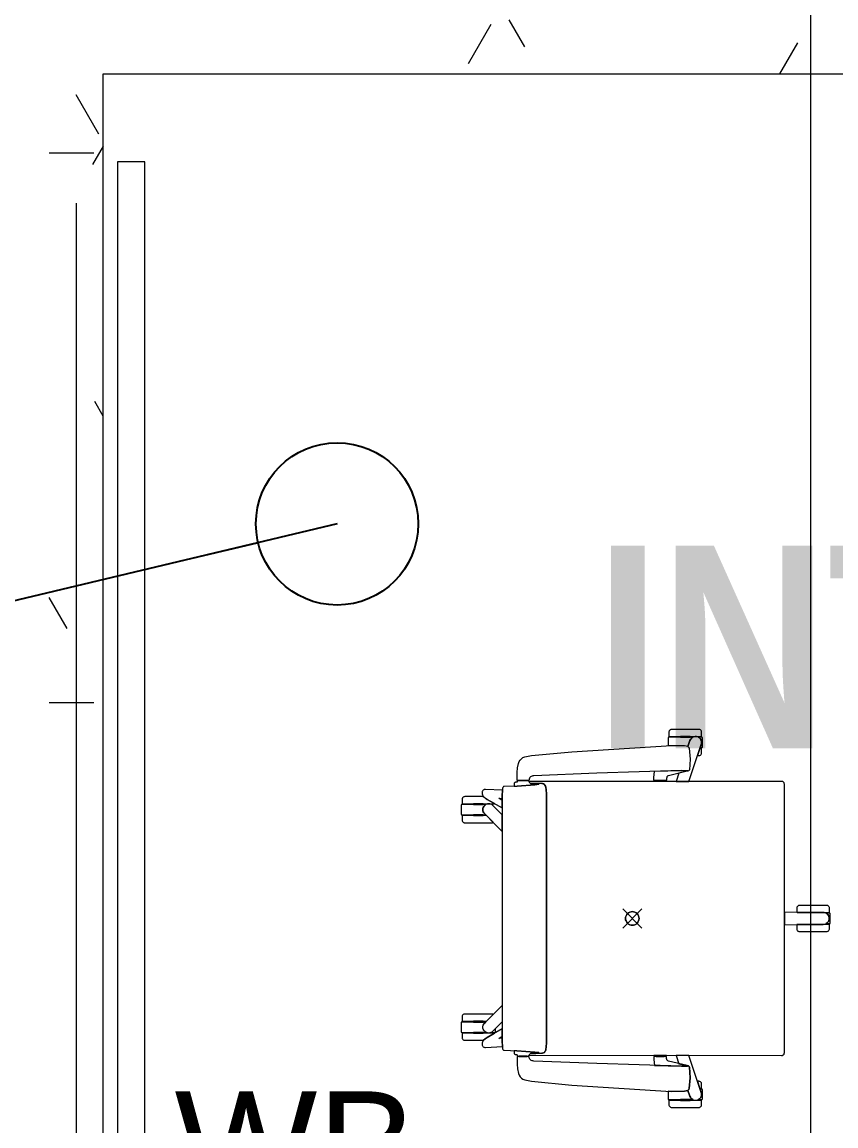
# Model space of a CAD drawing. Header units: millimetres. Extents: x 50620 to 404449, y -131543 to 97.
# Drawn here: x 356087 to 357591, y -90609 to -88569 of the extents above; entities that cross this region are included whole.
import ezdxf

# ---------------------------------------------------------------- set-up
doc = ezdxf.new("R2010")
doc.units = ezdxf.units.MM
doc.linetypes.add('IDA - Grid Line', pattern=[3500, 2000, -500, 500, -500])
for name, color, linetype, lineweight in [('1599_DB_A_BLK2_HQ_R21-2ND STOREY 20230517--$0$S-_COLN----_E', 8, 'Continuous', 9), ('A-_ROOMNAME_A', 8, 'Continuous', 9), ('FURNITURE', 8, 'Continuous', 9), ('M-_ARCHI', 8, 'Continuous', 5), ('M-ACMV_CDP', 190, 'DRAIN_PIPE', 13), ('M_ACMV_ANNOTATION', 7, 'Continuous', 20)]:
    doc.layers.add(name, color=color, linetype=linetype, lineweight=lineweight)
doc.layers.add('S-_ANOTGRID_E-1', color=9, linetype='IDA - Grid Line', lineweight=5, true_color=0x808080)
doc.styles.add('1599_DB_A_BLK2_HQ_R21-2ND STOREY 20230517--$0$Arial', font='arial.ttf')
doc.styles.add('Arial Narrow_B_2', font='ARIALNB.TTF', dxfattribs={"height": 500})
doc.styles.get("Standard").update_dxf_attribs({"font": 'arial.ttf'})
doc.linetypes.add('DRAIN_PIPE', pattern='A,0.5,-0.2,["D",Standard,S=0.1,R=0,X=-0.1,Y=-0.05],-0.25', length=0.95)
doc.dimstyles.get("Standard").update_dxf_attribs({"dimtxt": 200, "dimasz": 150, "dimexe": 0.18, "dimexo": 0.0625, "dimgap": 10, "dimtad": 1, "dimtih": 1, "dimtoh": 1, "dimdec": 0, "dimzin": 0, "dimdsep": 46, "dimtxsty": 'Standard', "dimcen": 0.09, "dimclrd": 256, "dimclre": 256, "dimclrt": 256, "dimadec": 0, "dimazin": 0, "dimtfac": 1, "dimtdec": 0, "dimtofl": 0, "dimtmove": 0, "dimatfit": 3, "dimfxl": 1, "dimtolj": 1, "dimtzin": 0, "dimarcsym": 1})
pattern_1 = [(6e-11, (-28420.7, -3975.34), (1016, 254), [83.82, -678.18, 83.82, -678.18, -4064]), (6e-11, (-28420.7, -3975.34), (1016, 254), [-1524, 83.82, -1440.18, 83.82, -678.18, -1778]), (6e-11, (-28420.7, -3975.34), (1016, 254), [-3810, 83.82, -424.18, 83.82, -1186.18]), (120, (-28039.7, -3848.34), (-727.9705, 752.8818), [83.82, -678.18, 83.82, -678.18, -4064]), (120, (-28039.7, -3848.34), (-727.9705, 752.8818), [-1524, 83.82, -1440.18, 83.82, -678.18, -1778]), (120, (-28039.7, -3848.34), (-727.9705, 752.8818), [-3810, 83.82, -424.18, 83.82, -1186.18]), (240, (-27912.7, -3340.34), (-288.0295, -1006.8818), [83.82, -678.18, 83.82, -678.18, -4064]), (240, (-27912.7, -3340.34), (-288.0295, -1006.8818), [-1524, 83.82, -1440.18, 83.82, -678.18, -1778]), (240, (-27912.7, -3340.34), (-288.0295, -1006.8818), [-3810, 83.82, -424.18, 83.82, -1186.18])]

# ---------------------------------------------------------------- blocks, each defined once
blk = doc.blocks.new('ARCHI 2ND_2024 09 11')
at = {"layer": '1599_DB_A_BLK2_HQ_R21-2ND STOREY 20230517--$0$S-_COLN----_E', "lineweight": 5}
h = blk.add_hatch(dxfattribs=at)
h.set_pattern_fill('FP_3', color=8, style=0, pattern_type=2)
h.set_pattern_definition(pattern_1)
h.paths.add_polyline_path([(-28850, -63516.7), (-28750, -63516.7), (-28750, -60575), (-28850, -60575), (-28850, -63191.6)], flags=0)
h = blk.add_hatch(dxfattribs=at)
h.set_pattern_fill('FP_3', color=8, style=0, pattern_type=2)
h.set_pattern_definition(pattern_1)
h.paths.add_polyline_path([(-25861.6, -60666.7), (-23750, -60666.7), (-23750, -60566.7), (-28750, -60566.7), (-28750, -60666.7)], flags=0)
at = {"layer": '1599_DB_A_BLK2_HQ_R21-2ND STOREY 20230517--$0$S-_COLN----_E', "color": 8, "lineweight": 5}
for p, q in [((-28750, -60666.7), (-23750, -60666.7)), ((-28750, -63416.7), (-28750, -60666.7))]:
    blk.add_line(p, q, dxfattribs=at)
blk.add_lwpolyline([(-28723.3, -60829.1), (-28723.3, -63229.1), (-28673.3, -63229.1), (-28673.3, -60829.1)], close=True, dxfattribs=at)
at = {"layer": 'FURNITURE', "color": 8, "lineweight": 5, "flags": 128}
for points in [[(-27704.4, -61890.2), (-27704.4, -61890.4), (-27704.4, -61890.6), (-27704.3, -61890.8), (-27704.1, -61891), (-27704, -61891.1), (-27703.8, -61891.2), (-27703.6, -61891.2), (-27703.4, -61891.2), (-27645.1, -61891.2), (-27644.9, -61891.2), (-27644.7, -61891.2), (-27644.5, -61891.1), (-27644.4, -61891), (-27644.3, -61890.8), (-27644.2, -61890.6), (-27644.1, -61890.4), (-27644.1, -61890.2), (-27644.1, -61883.2), (-27644.2, -61882.2), (-27644.5, -61881.3), (-27644.9, -61880.4), (-27645.6, -61879.6), (-27646.3, -61879), (-27647.2, -61878.6), (-27648.1, -61878.3), (-27649.1, -61878.2), (-27699.4, -61878.2), (-27700.2, -61878.2), (-27701, -61878.4), (-27701.7, -61878.7), (-27702.4, -61879.1), (-27703, -61879.6), (-27703.5, -61880.2), (-27703.9, -61880.9), (-27704.2, -61881.6), (-27704.4, -61882.4), (-27704.4, -61883.2)], [(-27705.9, -61907.9), (-27699.9, -61907.7), (-27675.5, -61908.1), (-27672.7, -61908.5), (-27670, -61909.3), (-27669.6, -61909.5), (-27669.2, -61909.7), (-27665.6, -61898.9), (-27664.7, -61897), (-27663.6, -61895.3), (-27662.1, -61893.9), (-27660.5, -61892.8), (-27705, -61892.8), (-27705.2, -61892.8), (-27705.3, -61892.8), (-27705.4, -61892.9), (-27705.6, -61892.9), (-27705.7, -61893), (-27705.8, -61893.2), (-27705.9, -61893.3), (-27705.9, -61893.5), (-27705.9, -61893.7)], [(-27669.2, -61909.7), (-27668.6, -61910.1), (-27668.1, -61910.7), (-27667.7, -61911.4), (-27667.4, -61912.1), (-27667.2, -61912.9), (-27665.3, -61932.9), (-27666.7, -61952.9), (-27667, -61953.4), (-27667.3, -61954), (-27667.8, -61954.4), (-27668.3, -61954.7), (-27669.4, -61955.2), (-27670.5, -61955.5), (-27685.9, -61958.9), (-27691.2, -61974.3), (-27667.8, -61974.3), (-27644.6, -61906), (-27644.1, -61903.9), (-27644, -61901.7), (-27644.4, -61899.6), (-27645.2, -61897.5), (-27646.3, -61895.7), (-27647.8, -61894.1), (-27649.6, -61892.8), (-27651.5, -61891.9), (-27653.6, -61891.5), (-27655.8, -61891.4), (-27658, -61891.7), (-27660, -61892.5), (-27661.8, -61893.6), (-27663.4, -61895.1), (-27664.7, -61896.9), (-27665.6, -61898.9)], [(-27683.3, -61892.8), (-27665.2, -61892.8), (-27665.2, -61891.2), (-27683.3, -61891.2)], [(-27642.6, -61911), (-27642.6, -61893.7), (-27642.6, -61893.5), (-27642.7, -61893.3), (-27642.7, -61893.2), (-27642.9, -61893), (-27643, -61892.9), (-27643.1, -61892.9), (-27643.2, -61892.8), (-27643.3, -61892.8), (-27643.5, -61892.8), (-27649.7, -61892.8), (-27648.1, -61893.8), (-27646.7, -61895.2), (-27645.6, -61896.7), (-27644.8, -61898.4), (-27644.2, -61900.3), (-27644, -61902.2), (-27644.2, -61904.1), (-27644.6, -61906), (-27646.6, -61911.9), (-27643.5, -61911.9), (-27643.3, -61911.8), (-27643.1, -61911.8), (-27643, -61911.7), (-27642.9, -61911.6), (-27642.8, -61911.5), (-27642.7, -61911.4), (-27642.6, -61911.2), (-27642.6, -61911.1)], [(-27670, -61909.3), (-27669.3, -61909.6), (-27668.7, -61910.1), (-27668.1, -61910.7), (-27667.7, -61911.3), (-27667.4, -61912.1), (-27667.2, -61912.9), (-27665.3, -61932.9), (-27666.7, -61952.9), (-27667, -61953.4), (-27667.3, -61954), (-27667.8, -61954.4), (-27668.3, -61954.7), (-27669.4, -61955.2), (-27669.3, -61955.1), (-27669.3, -61955.1), (-27669.3, -61955.1), (-27669.2, -61955.1), (-27669.2, -61955.1), (-27669.2, -61955), (-27669.2, -61955), (-27669.2, -61955), (-27669.3, -61955), (-27669.3, -61954.9), (-27669.3, -61954.9), (-27669.4, -61954.9), (-27669.6, -61954.8), (-27670.4, -61954.7), (-27671.2, -61954.6), (-27681.3, -61954.4), (-27837.9, -61959.1), (-27954.4, -61963.8), (-27956, -61964), (-27957.5, -61964.5), (-27958.9, -61965.2), (-27960.1, -61966.1), (-27961.2, -61967.3), (-27962.1, -61968.6), (-27962.7, -61970.1), (-27963, -61971.6), (-27963.1, -61971.8), (-27963.1, -61971.9), (-27963.2, -61972.1), (-27963.4, -61972.2), (-27963.5, -61972.3), (-27963.7, -61972.4), (-27963.8, -61972.4), (-27964, -61972.5), (-27984, -61972.5), (-27984.2, -61972.4), (-27984.4, -61972.4), (-27984.6, -61972.3), (-27984.7, -61972.2), (-27984.9, -61972), (-27985, -61971.8), (-27985, -61971.7), (-27985, -61971.5), (-27985, -61957.9), (-27984.4, -61949.3), (-27982.6, -61940.9), (-27981.4, -61937.7), (-27979.5, -61934.8), (-27977.1, -61932.3), (-27974.2, -61930.3), (-27971, -61928.9), (-27958.3, -61926.5), (-27883.6, -61919.5), (-27699.9, -61907.7), (-27675.5, -61908.1), (-27672.7, -61908.5)], [(-27645.1, -61913.4), (-27647.1, -61913.4), (-27651.6, -61926.4), (-27649.1, -61926.4), (-27648.1, -61926.4), (-27647.2, -61926.1), (-27646.3, -61925.6), (-27645.6, -61925), (-27644.9, -61924.2), (-27644.5, -61923.3), (-27644.2, -61922.4), (-27644.1, -61921.4), (-27644.1, -61914.4), (-27644.1, -61914.2), (-27644.2, -61914), (-27644.3, -61913.8), (-27644.4, -61913.7), (-27644.5, -61913.5), (-27644.7, -61913.4), (-27644.9, -61913.4)], [(-27670.5, -61955.5), (-27705.5, -61963.9), (-27706.3, -61964.2), (-27706.9, -61964.7), (-27707.5, -61965.2), (-27708, -61965.9), (-27708.3, -61966.6), (-27708.6, -61967.4), (-27708.7, -61968.2), (-27708.8, -61971.5), (-27708.8, -61971.7), (-27708.9, -61971.9), (-27709, -61972), (-27709.1, -61972.2), (-27709.3, -61972.3), (-27709.4, -61972.4), (-27709.6, -61972.4), (-27709.8, -61972.5), (-27731.4, -61972.5), (-27731.6, -61972.4), (-27731.7, -61972.4), (-27731.9, -61972.3), (-27732.1, -61972.2), (-27732.2, -61972), (-27732.3, -61971.9), (-27732.3, -61971.7), (-27732.4, -61971.5), (-27732.3, -61966.9), (-27731.3, -61955.7), (-27731.3, -61955.6), (-27681.3, -61954.4), (-27671.2, -61954.6), (-27670.4, -61954.7), (-27669.6, -61954.8), (-27669.4, -61954.9), (-27669.3, -61954.9), (-27669.3, -61954.9), (-27669.3, -61955), (-27669.2, -61955), (-27669.2, -61955), (-27669.2, -61955), (-27669.2, -61955.1), (-27669.2, -61955.1), (-27669.3, -61955.1), (-27669.3, -61955.1), (-27669.3, -61955.1), (-27669.4, -61955.2)], [(-27930.9, -61996.9), (-27931.1, -61990.7), (-27932.2, -61984.6), (-27932.7, -61982.9), (-27933.6, -61981.3), (-27934.7, -61980), (-27936, -61978.8), (-27937.8, -61978.4), (-27939.6, -61978.3), (-27960.9, -61977.5), (-27960.4, -61977.9), (-27954.7, -61978.2), (-27945.6, -61978.8), (-27945.4, -61978.9), (-27945.3, -61978.9), (-27945.1, -61979), (-27945, -61979.1), (-27944.9, -61979.3), (-27944.8, -61979.4), (-27944.8, -61979.6), (-27952.2, -61980.5), (-27985.2, -61982.9), (-28009, -61983.8), (-28009.5, -61983.9), (-28010, -61984), (-28010.4, -61984.3), (-28010.8, -61984.6), (-28011.1, -61984.9), (-28011.4, -61985.4), (-28011.8, -61986.8), (-28012, -61988.2), (-28012.5, -62002.1), (-28012.5, -62227.5), (-28012.6, -62453), (-28012, -62466.8), (-28011.8, -62468.3), (-28011.4, -62469.7), (-28011.2, -62470.1), (-28010.8, -62470.5), (-28010.4, -62470.8), (-28010, -62471), (-28009.5, -62471.2), (-28009, -62471.2), (-27985.3, -62472.1), (-27952.2, -62474.5), (-27944.8, -62475.4), (-27944.8, -62475.6), (-27944.9, -62475.8), (-27945, -62475.9), (-27945.1, -62476), (-27945.3, -62476.1), (-27945.4, -62476.2), (-27945.6, -62476.2), (-27954.7, -62476.8), (-27960.4, -62477.1), (-27960.9, -62477.6), (-27939.6, -62476.8), (-27937.8, -62476.6), (-27936, -62476.2), (-27934.7, -62475.1), (-27933.6, -62473.7), (-27932.8, -62472.2), (-27932.2, -62470.5), (-27931.1, -62464.4), (-27930.9, -62458.2)], [(-27990.5, -61978.8), (-27990.7, -61982.9), (-27985.2, -61982.9), (-27952.2, -61980.5), (-27944.8, -61979.6), (-27944.8, -61979.4), (-27944.9, -61979.3), (-27945, -61979.1), (-27945.1, -61979), (-27945.3, -61978.9), (-27945.4, -61978.9), (-27945.6, -61978.8), (-27954.7, -61978.2), (-27960.4, -61977.9), (-27960.9, -61977.5), (-27961.7, -61976.7), (-27962.4, -61975.8), (-27962.9, -61974.9), (-27963.2, -61973.8), (-27963.2, -61973.7), (-27963.3, -61973.6), (-27963.4, -61973.5), (-27963.5, -61973.3), (-27963.6, -61973.2), (-27963.8, -61973.1), (-27964, -61973.1), (-27964.1, -61973.1), (-27983.9, -61973.1), (-27984, -61973.1), (-27984.2, -61973.1), (-27984.4, -61973.2), (-27984.5, -61973.3), (-27984.7, -61973.5), (-27984.8, -61973.6), (-27984.8, -61973.8), (-27984.9, -61974), (-27984.9, -61975.7), (-27985.9, -61975.8), (-27988.1, -61976), (-27988.7, -61976.2), (-27989.2, -61976.5), (-27989.6, -61976.8), (-27989.9, -61977.2), (-27990.2, -61977.7), (-27990.4, -61978.3)], [(-27966.5, -61972.5), (-27966.5, -61973.1), (-27981.6, -61973.1), (-27981.6, -61972.5)], [(-27496.1, -61974.2), (-27963, -61974.6), (-27962.6, -61975.4), (-27962.2, -61976.2), (-27961.6, -61976.9), (-27960.9, -61977.5), (-27939.6, -61978.3), (-27937.8, -61978.4), (-27936, -61978.8), (-27934.7, -61980), (-27933.6, -61981.3), (-27932.7, -61982.9), (-27932.2, -61984.6), (-27931.1, -61990.7), (-27930.9, -61996.9), (-27930.9, -62458.2), (-27931.1, -62464.4), (-27932.2, -62470.5), (-27932.8, -62472.2), (-27933.6, -62473.7), (-27934.7, -62475.1), (-27936, -62476.2), (-27937.8, -62476.6), (-27939.6, -62476.8), (-27960.9, -62477.6), (-27961.6, -62478.2), (-27962.2, -62478.9), (-27962.6, -62479.6), (-27963, -62480.5), (-27496.2, -62480.9), (-27495.4, -62480.8), (-27494.6, -62480.7), (-27493.9, -62480.4), (-27493.2, -62479.9), (-27492.6, -62479.4), (-27492.1, -62478.8), (-27491.7, -62478.2), (-27491.4, -62477.4), (-27491.2, -62476.7), (-27491.1, -62475.9), (-27491.1, -61992.7), (-27491.1, -61979.2), (-27491.2, -61978.4), (-27491.4, -61977.6), (-27491.7, -61976.9), (-27492.1, -61976.2), (-27492.6, -61975.6), (-27493.2, -61975.1), (-27493.9, -61974.7), (-27494.6, -61974.4), (-27495.4, -61974.2)], [(-27732.4, -61974.4), (-27732.4, -61974.1), (-27732.3, -61973.9), (-27732.3, -61973.7), (-27732.2, -61973.5), (-27732.1, -61973.4), (-27731.9, -61973.2), (-27731.7, -61973.1), (-27731.5, -61973.1), (-27731.3, -61973.1), (-27709.8, -61973.1), (-27709.6, -61973.1), (-27709.4, -61973.1), (-27709.3, -61973.2), (-27709.1, -61973.4), (-27709, -61973.5), (-27708.9, -61973.7), (-27708.8, -61973.9), (-27708.8, -61974.1), (-27708.8, -61974.3)], [(-27728.1, -61973.1), (-27728.1, -61972.5), (-27713.1, -61972.5), (-27713.1, -61973.1)], [(-28027, -62015.4), (-28040.4, -62007.5), (-28043.8, -62005.1), (-28047, -62002.4), (-28081.7, -62002.4), (-28082.7, -62002.5), (-28083.7, -62002.8), (-28084.5, -62003.2), (-28085.3, -62003.9), (-28085.8, -62004.5), (-28086.2, -62005.1), (-28086.5, -62005.9), (-28086.7, -62006.6), (-28086.8, -62007.4), (-28086.8, -62014.5), (-28086.7, -62014.6), (-28086.7, -62014.8), (-28086.6, -62014.9), (-28086.6, -62015), (-28086.5, -62015.2), (-28086.3, -62015.3), (-28086.2, -62015.4), (-28086.1, -62015.4), (-28085.9, -62015.4), (-28085.7, -62015.5), (-28027.4, -62015.5), (-28027.3, -62015.5), (-28027.1, -62015.4)], [(-28047.6, -62001.9), (-28044.1, -62004.9), (-28040.4, -62007.5), (-28012.5, -62023.3), (-28012.5, -62009.8), (-28018.8, -62005.3), (-28012.5, -62006.1), (-28012.5, -62002.1), (-28012.2, -61990.6), (-28012.2, -61990.6), (-28043.6, -61989), (-28044.7, -61989.1), (-28045.8, -61989.3), (-28046.8, -61989.8), (-28047.7, -61990.4), (-28048.4, -61991.2), (-28049, -61992.1), (-28049.4, -61993.1), (-28049.6, -61994.2), (-28049.7, -61995.8), (-28049.6, -61997.5), (-28049.2, -61999), (-28048.5, -62000.5)], [(-28043, -62036.1), (-28045.5, -62033.6), (-28046.8, -62032.1), (-28047.7, -62030.3), (-28048.3, -62028.5), (-28048.5, -62026.5), (-28048.3, -62024.5), (-28047.7, -62022.6), (-28046.8, -62020.9), (-28045.5, -62019.4), (-28045.1, -62018.9), (-28044.6, -62018.5), (-28043.7, -62017.7), (-28042.7, -62017), (-28087.3, -62017), (-28087.4, -62017), (-28087.6, -62017), (-28087.8, -62017.1), (-28088, -62017.3), (-28088.1, -62017.4), (-28088.2, -62017.6), (-28088.2, -62017.8), (-28088.3, -62018), (-28088.3, -62035.1), (-28088.2, -62035.3), (-28088.2, -62035.5), (-28088.1, -62035.6), (-28088, -62035.8), (-28087.8, -62035.9), (-28087.6, -62036), (-28087.4, -62036.1), (-28087.3, -62036.1)], [(-28065.6, -62017), (-28047.5, -62017), (-28047.5, -62015.5), (-28065.6, -62015.5)], [(-28045.1, -62018.9), (-28045.5, -62019.4), (-28046.8, -62020.9), (-28047.7, -62022.6), (-28048.3, -62024.5), (-28048.5, -62026.5), (-28048.3, -62028.5), (-28047.7, -62030.3), (-28046.8, -62032.1), (-28045.5, -62033.6), (-28012.5, -62066.6), (-28012.5, -62036.3), (-28030.4, -62018.5), (-28031.9, -62017.2), (-28033.7, -62016.3), (-28035.5, -62015.7), (-28037.5, -62015.5), (-28039.5, -62015.7), (-28041.4, -62016.3), (-28043.1, -62017.2), (-28044.6, -62018.5)], [(-28085.7, -62037.6), (-28085.9, -62037.6), (-28086.1, -62037.7), (-28086.3, -62037.8), (-28086.5, -62037.9), (-28086.6, -62038), (-28086.7, -62038.2), (-28086.7, -62038.4), (-28086.8, -62038.6), (-28086.8, -62045.6), (-28086.7, -62046.5), (-28086.4, -62047.4), (-28086.1, -62048.1), (-28085.6, -62048.9), (-28085, -62049.5), (-28084.2, -62050), (-28083.4, -62050.4), (-28082.6, -62050.6), (-28081.7, -62050.7), (-28031.4, -62050.7), (-28030.6, -62050.6), (-28029.8, -62050.4), (-28029.1, -62050.1), (-28041.5, -62037.6)], [(-28047.5, -62036.1), (-28065.6, -62036.1), (-28065.6, -62037.6), (-28047.5, -62037.6)], [(-27468.2, -62208.4), (-27468.2, -62215.5), (-27468.1, -62215.7), (-27468.1, -62215.8), (-27468, -62216), (-27467.9, -62216.2), (-27467.7, -62216.3), (-27467.5, -62216.4), (-27467.3, -62216.4), (-27467.2, -62216.5), (-27408.8, -62216.5), (-27408.7, -62216.5), (-27408.5, -62216.4), (-27408.4, -62216.4), (-27408.2, -62216.3), (-27408.1, -62216.2), (-27408, -62216), (-27407.9, -62215.8), (-27407.8, -62215.7), (-27407.8, -62215.5), (-27407.8, -62208.4), (-27407.9, -62207.4), (-27408.2, -62206.5), (-27408.7, -62205.6), (-27409.3, -62204.9), (-27410, -62204.2), (-27410.9, -62203.8), (-27411.9, -62203.5), (-27412.8, -62203.4), (-27463.1, -62203.4), (-27464, -62203.5), (-27464.8, -62203.7), (-27465.6, -62204.1), (-27466.4, -62204.6), (-27467, -62205.2), (-27467.5, -62205.9), (-27467.9, -62206.7), (-27468.1, -62207.5)], [(-27772.1, -62215), (-27769.6, -62215.2), (-27767.3, -62215.9), (-27765.1, -62217.1), (-27763.2, -62218.6), (-27761.6, -62220.5), (-27760.5, -62222.7), (-27759.8, -62225.1), (-27759.5, -62227.5), (-27759.8, -62230), (-27760.5, -62232.3), (-27761.6, -62234.5), (-27763.2, -62236.4), (-27765.1, -62238), (-27767.3, -62239.1), (-27769.6, -62239.9), (-27772.1, -62240.1), (-27774.5, -62239.9), (-27776.9, -62239.1), (-27779.1, -62238), (-27781, -62236.4), (-27782.5, -62234.5), (-27783.7, -62232.3), (-27784.4, -62230), (-27784.7, -62227.5), (-27784.4, -62225.1), (-27783.7, -62222.7), (-27782.5, -62220.5), (-27781, -62218.6), (-27779.1, -62217.1), (-27776.9, -62215.9), (-27774.5, -62215.2), (-27772.1, -62215), (-27769.6, -62215.2), (-27767.3, -62215.9), (-27765.1, -62217.1), (-27763.2, -62218.6), (-27761.6, -62220.5), (-27760.5, -62222.7), (-27759.8, -62225.1), (-27759.5, -62227.5), (-27759.8, -62230), (-27760.5, -62232.3), (-27761.6, -62234.5), (-27763.2, -62236.4), (-27765.1, -62238), (-27767.3, -62239.1), (-27769.6, -62239.9), (-27772.1, -62240.1), (-27774.5, -62239.9), (-27776.9, -62239.1), (-27779.1, -62238), (-27781, -62236.4), (-27782.5, -62234.5), (-27783.7, -62232.3), (-27784.4, -62230), (-27784.7, -62227.5), (-27784.4, -62225.1), (-27783.7, -62222.7), (-27782.5, -62220.5), (-27781, -62218.6), (-27779.1, -62217.1), (-27776.9, -62215.9), (-27774.5, -62215.2), (-27772.1, -62215), (-27769.6, -62215.2), (-27767.3, -62215.9), (-27765.1, -62217.1), (-27763.2, -62218.6), (-27761.6, -62220.5), (-27760.5, -62222.7), (-27759.8, -62225.1), (-27759.5, -62227.5), (-27759.8, -62230), (-27760.5, -62232.3), (-27761.6, -62234.5), (-27763.2, -62236.4), (-27765.1, -62238), (-27767.3, -62239.1), (-27769.6, -62239.9), (-27772.1, -62240.1), (-27774.5, -62239.9), (-27776.9, -62239.1), (-27779.1, -62238), (-27781, -62236.4), (-27782.5, -62234.5), (-27783.7, -62232.3), (-27784.4, -62230), (-27784.7, -62227.5), (-27784.4, -62225.1), (-27783.7, -62222.7), (-27782.5, -62220.5), (-27781, -62218.6), (-27779.1, -62217.1), (-27776.9, -62215.9), (-27774.5, -62215.2), (-27772.1, -62215), (-27769.6, -62215.2), (-27767.3, -62215.9), (-27765.1, -62217.1), (-27763.2, -62218.6), (-27761.6, -62220.5), (-27760.5, -62222.7), (-27759.8, -62225.1), (-27759.5, -62227.5), (-27759.8, -62230), (-27760.5, -62232.3), (-27761.6, -62234.5), (-27763.2, -62236.4), (-27765.1, -62238), (-27767.3, -62239.1), (-27769.6, -62239.9), (-27772.1, -62240.1), (-27774.5, -62239.9), (-27776.9, -62239.1), (-27779.1, -62238), (-27781, -62236.4), (-27782.5, -62234.5), (-27783.7, -62232.3), (-27784.4, -62230), (-27784.7, -62227.5), (-27784.4, -62225.1), (-27783.7, -62222.7), (-27782.5, -62220.5), (-27781, -62218.6), (-27779.1, -62217.1), (-27776.9, -62215.9), (-27774.5, -62215.2), (-27772.1, -62215), (-27774.5, -62215.2), (-27776.9, -62215.9), (-27779.1, -62217.1), (-27781, -62218.6), (-27782.5, -62220.5), (-27783.7, -62222.7), (-27784.4, -62225.1), (-27784.7, -62227.5), (-27784.4, -62230), (-27783.7, -62232.3), (-27782.5, -62234.5), (-27781, -62236.4), (-27779.1, -62238), (-27776.9, -62239.1), (-27774.5, -62239.9), (-27772.1, -62240.1), (-27769.6, -62239.9), (-27767.3, -62239.1), (-27765.1, -62238), (-27763.2, -62236.4), (-27761.6, -62234.5), (-27760.5, -62232.3), (-27759.8, -62230), (-27759.5, -62227.5), (-27759.8, -62225.1), (-27760.5, -62222.7), (-27761.6, -62220.5), (-27763.2, -62218.6), (-27765.1, -62217.1), (-27767.3, -62215.9), (-27769.6, -62215.2)], [(-27491.1, -62215.8), (-27491.1, -62239.3), (-27467.2, -62238.6), (-27467.2, -62238.6), (-27419.2, -62238.6), (-27417.3, -62238.4), (-27415.4, -62237.9), (-27413.7, -62237.1), (-27412.1, -62236), (-27410.7, -62234.6), (-27409.6, -62233.1), (-27408.8, -62231.3), (-27408.3, -62229.5), (-27408.1, -62227.5), (-27408.3, -62225.6), (-27408.8, -62223.7), (-27409.6, -62222), (-27410.7, -62220.4), (-27412.1, -62219), (-27413.7, -62217.9), (-27415.4, -62217.1), (-27417.3, -62216.6), (-27419.2, -62216.5), (-27467.2, -62216.5), (-27467.2, -62216.5)], [(-27413.6, -62237.1), (-27407.3, -62237.1), (-27407.1, -62237.1), (-27407, -62237), (-27406.8, -62236.9), (-27406.7, -62236.8), (-27406.5, -62236.7), (-27406.4, -62236.6), (-27406.4, -62236.4), (-27406.3, -62236.3), (-27406.3, -62236.1), (-27406.3, -62219), (-27406.3, -62218.8), (-27406.4, -62218.6), (-27406.5, -62218.4), (-27406.6, -62218.3), (-27406.8, -62218.1), (-27406.9, -62218.1), (-27407.1, -62218), (-27407.3, -62218), (-27413.6, -62218), (-27412, -62219.1), (-27410.7, -62220.4), (-27409.6, -62222), (-27408.8, -62223.8), (-27408.3, -62225.6), (-27408.1, -62227.5), (-27408.3, -62229.4), (-27408.8, -62231.3), (-27409.6, -62233), (-27410.7, -62234.6), (-27412, -62236)], [(-27467.2, -62238.6), (-27467.3, -62238.6), (-27467.5, -62238.7), (-27467.7, -62238.8), (-27467.9, -62238.9), (-27468, -62239), (-27468.1, -62239.2), (-27468.1, -62239.4), (-27468.2, -62239.6), (-27468.2, -62246.6), (-27468.1, -62247.6), (-27467.8, -62248.6), (-27467.3, -62249.4), (-27466.7, -62250.2), (-27465.9, -62250.8), (-27465.1, -62251.3), (-27464.1, -62251.6), (-27463.1, -62251.7), (-27412.8, -62251.7), (-27411.9, -62251.6), (-27410.9, -62251.3), (-27410, -62250.8), (-27409.3, -62250.2), (-27408.7, -62249.4), (-27408.2, -62248.6), (-27407.9, -62247.6), (-27407.8, -62246.6), (-27407.8, -62239.6), (-27407.8, -62239.4), (-27407.9, -62239.2), (-27408, -62239), (-27408.1, -62238.9), (-27408.3, -62238.8), (-27408.4, -62238.7), (-27408.6, -62238.6), (-27408.8, -62238.6)], [(-28030.4, -62436.6), (-28031.9, -62437.8), (-28033.7, -62438.7), (-28035.5, -62439.3), (-28037.5, -62439.5), (-28039.5, -62439.3), (-28041.4, -62438.7), (-28043.1, -62437.8), (-28044.6, -62436.6), (-28045.1, -62436.1), (-28045.5, -62435.7), (-28046.8, -62434.1), (-28047.7, -62432.4), (-28048.3, -62430.5), (-28048.5, -62428.5), (-28048.3, -62426.6), (-28047.7, -62424.7), (-28046.8, -62423), (-28045.5, -62421.4), (-28012.6, -62388.5), (-28012.6, -62418.7), (-28030.4, -62436.6), (-28031.3, -62437.4), (-28032.3, -62438.1), (-28025.9, -62438.1), (-28025.7, -62438.1), (-28025.5, -62438), (-28025.4, -62437.9), (-28025.2, -62437.8), (-28025.1, -62437.6), (-28025, -62437.5), (-28024.9, -62437.3), (-28024.9, -62437.1), (-28024.9, -62431.1)], [(-28086.8, -62416.4), (-28086.7, -62416.6), (-28086.7, -62416.8), (-28086.6, -62417), (-28086.5, -62417.2), (-28086.3, -62417.3), (-28086.1, -62417.4), (-28086, -62417.4), (-28085.8, -62417.5), (-28041.5, -62417.5), (-28029.1, -62405), (-28029.8, -62404.6), (-28030.6, -62404.4), (-28031.4, -62404.4), (-28081.7, -62404.4), (-28082.7, -62404.5), (-28083.7, -62404.8), (-28084.5, -62405.2), (-28085.3, -62405.9), (-28085.9, -62406.6), (-28086.4, -62407.5), (-28086.7, -62408.4), (-28086.8, -62409.4)], [(-28087.3, -62419), (-28087.4, -62419), (-28087.6, -62419), (-28087.8, -62419.1), (-28088, -62419.3), (-28088.1, -62419.4), (-28088.2, -62419.6), (-28088.2, -62419.8), (-28088.3, -62420), (-28088.3, -62437.1), (-28088.2, -62437.3), (-28088.2, -62437.5), (-28088.1, -62437.6), (-28088, -62437.8), (-28087.8, -62437.9), (-28087.6, -62438), (-28087.4, -62438.1), (-28087.3, -62438.1), (-28042.7, -62438.1), (-28043.7, -62437.4), (-28044.6, -62436.6), (-28045.1, -62436.1), (-28045.5, -62435.7), (-28046.8, -62434.1), (-28047.7, -62432.4), (-28048.3, -62430.5), (-28048.5, -62428.5), (-28048.3, -62426.6), (-28047.7, -62424.7), (-28046.8, -62423), (-28045.5, -62421.4), (-28043, -62419)], [(-28065.6, -62419), (-28047.5, -62419), (-28047.5, -62417.5), (-28065.6, -62417.5)], [(-28018.8, -62449.7), (-28012.6, -62445.2), (-28012.6, -62431.8), (-28040.4, -62447.5), (-28044.1, -62450.2), (-28047.6, -62453.2), (-28048.5, -62454.5), (-28049.2, -62456), (-28049.6, -62457.6), (-28049.7, -62459.2), (-28049.6, -62460.8), (-28049.4, -62461.9), (-28049, -62462.9), (-28048.4, -62463.8), (-28047.7, -62464.6), (-28046.8, -62465.3), (-28045.8, -62465.7), (-28044.7, -62466), (-28043.6, -62466), (-28012.2, -62464.5), (-28012.2, -62464.5), (-28012.6, -62453), (-28012.6, -62449)], [(-28040.4, -62447.5), (-28027, -62439.7), (-28027.1, -62439.6), (-28027.3, -62439.6), (-28027.4, -62439.6), (-28085.8, -62439.6), (-28086, -62439.6), (-28086.1, -62439.7), (-28086.3, -62439.7), (-28086.5, -62439.9), (-28086.6, -62440), (-28086.7, -62440.2), (-28086.7, -62440.4), (-28086.8, -62440.6), (-28086.8, -62447.6), (-28086.7, -62448.6), (-28086.4, -62449.6), (-28085.9, -62450.4), (-28085.3, -62451.2), (-28084.5, -62451.8), (-28083.7, -62452.3), (-28082.7, -62452.6), (-28081.7, -62452.7), (-28047, -62452.7), (-28043.8, -62449.9)], [(-28047.5, -62438.1), (-28065.6, -62438.1), (-28065.6, -62439.6), (-28047.5, -62439.6)], [(-27990.7, -62472.1), (-27990.5, -62476.2), (-27990.4, -62476.8), (-27990.2, -62477.3), (-27989.9, -62477.8), (-27989.6, -62478.2), (-27989.2, -62478.6), (-27988.7, -62478.8), (-27988.1, -62479), (-27985.9, -62479.3), (-27985, -62479.4), (-27984.9, -62481.1), (-27984.8, -62481.2), (-27984.8, -62481.4), (-27984.7, -62481.6), (-27984.5, -62481.7), (-27984.4, -62481.8), (-27984.2, -62481.9), (-27984, -62482), (-27983.9, -62482), (-27964.1, -62482), (-27964, -62482), (-27963.8, -62481.9), (-27963.6, -62481.8), (-27963.5, -62481.7), (-27963.4, -62481.6), (-27963.3, -62481.4), (-27963.2, -62481.3), (-27963.2, -62481.2), (-27962.9, -62480.2), (-27962.4, -62479.2), (-27961.7, -62478.3), (-27960.9, -62477.6), (-27960.4, -62477.1), (-27954.7, -62476.8), (-27945.6, -62476.2), (-27945.4, -62476.2), (-27945.3, -62476.1), (-27945.1, -62476), (-27945, -62475.9), (-27944.9, -62475.8), (-27944.8, -62475.6), (-27944.8, -62475.4), (-27952.2, -62474.5), (-27985.3, -62472.1)], [(-27670, -62545.8), (-27669.3, -62545.4), (-27668.7, -62545), (-27668.1, -62544.4), (-27667.7, -62543.7), (-27667.4, -62543), (-27667.2, -62542.2), (-27665.3, -62522.2), (-27666.7, -62502.2), (-27667, -62501.6), (-27667.3, -62501.1), (-27667.8, -62500.7), (-27668.3, -62500.3), (-27669.4, -62499.8), (-27669.3, -62499.9), (-27669.3, -62499.9), (-27669.3, -62499.9), (-27669.3, -62500), (-27669.2, -62500), (-27669.2, -62500), (-27669.2, -62500), (-27669.3, -62500.1), (-27669.3, -62500.1), (-27669.3, -62500.1), (-27669.3, -62500.1), (-27669.5, -62500.2), (-27669.6, -62500.2), (-27670.4, -62500.4), (-27671.2, -62500.4), (-27681.3, -62500.6), (-27837.9, -62495.9), (-27954.4, -62491.2), (-27956, -62491), (-27957.5, -62490.6), (-27958.9, -62489.9), (-27960.2, -62488.9), (-27961.2, -62487.7), (-27962.1, -62486.4), (-27962.7, -62485), (-27963, -62483.4), (-27963.1, -62483.3), (-27963.2, -62483.1), (-27963.3, -62483), (-27963.4, -62482.8), (-27963.5, -62482.7), (-27963.7, -62482.6), (-27963.9, -62482.6), (-27964, -62482.6), (-27984, -62482.6), (-27984.2, -62482.6), (-27984.4, -62482.7), (-27984.6, -62482.7), (-27984.8, -62482.9), (-27984.9, -62483), (-27985, -62483.2), (-27985, -62483.4), (-27985, -62483.6), (-27985, -62497.1), (-27984.4, -62505.7), (-27982.7, -62514.1), (-27981.4, -62517.4), (-27979.5, -62520.3), (-27977.1, -62522.8), (-27974.2, -62524.7), (-27971, -62526.1), (-27958.4, -62528.6), (-27883.6, -62535.5), (-27700, -62547.4), (-27675.5, -62546.9), (-27672.7, -62546.5)], [(-27966.5, -62482.6), (-27966.5, -62482), (-27981.6, -62482), (-27981.6, -62482.6)], [(-27732.4, -62480.7), (-27732.4, -62481), (-27732.3, -62481.2), (-27732.3, -62481.4), (-27732.2, -62481.5), (-27732.1, -62481.7), (-27731.9, -62481.8), (-27731.7, -62481.9), (-27731.5, -62482), (-27731.4, -62482), (-27709.8, -62482), (-27709.6, -62482), (-27709.4, -62481.9), (-27709.3, -62481.8), (-27709.1, -62481.7), (-27709, -62481.5), (-27708.9, -62481.4), (-27708.8, -62481.2), (-27708.8, -62481), (-27708.8, -62480.7)], [(-27670.5, -62499.5), (-27705.5, -62491.2), (-27706.3, -62490.9), (-27707, -62490.4), (-27707.5, -62489.8), (-27708, -62489.2), (-27708.4, -62488.5), (-27708.6, -62487.7), (-27708.7, -62486.9), (-27708.8, -62483.6), (-27708.8, -62483.4), (-27708.9, -62483.2), (-27709, -62483), (-27709.1, -62482.9), (-27709.3, -62482.8), (-27709.4, -62482.7), (-27709.6, -62482.6), (-27709.8, -62482.6), (-27731.4, -62482.6), (-27731.6, -62482.6), (-27731.7, -62482.7), (-27731.9, -62482.7), (-27732.1, -62482.9), (-27732.2, -62483), (-27732.3, -62483.2), (-27732.4, -62483.4), (-27732.4, -62483.6), (-27732.3, -62488.2), (-27731.3, -62499.3), (-27731.3, -62499.5), (-27681.3, -62500.6), (-27671.2, -62500.4), (-27670.4, -62500.4), (-27669.6, -62500.2), (-27669.5, -62500.2), (-27669.3, -62500.1), (-27669.3, -62500.1), (-27669.3, -62500.1), (-27669.3, -62500.1), (-27669.2, -62500), (-27669.2, -62500), (-27669.2, -62500), (-27669.3, -62500), (-27669.3, -62499.9), (-27669.3, -62499.9), (-27669.3, -62499.9), (-27669.4, -62499.8)], [(-27728.1, -62482), (-27728.1, -62482.6), (-27713.1, -62482.6), (-27713.1, -62482)], [(-27667.8, -62480.7), (-27691.2, -62480.7), (-27686, -62496.2), (-27670.5, -62499.5), (-27669.4, -62499.9), (-27668.3, -62500.3), (-27667.8, -62500.7), (-27667.3, -62501.1), (-27667, -62501.6), (-27666.7, -62502.2), (-27665.3, -62522.2), (-27667.2, -62542.2), (-27667.4, -62543), (-27667.7, -62543.7), (-27668.1, -62544.3), (-27668.6, -62544.9), (-27669.2, -62545.4), (-27665.6, -62556.2), (-27664.8, -62557.9), (-27663.7, -62559.6), (-27662.4, -62560.9), (-27660.8, -62562.1), (-27659.1, -62562.9), (-27657.3, -62563.5), (-27655.3, -62563.7), (-27653.4, -62563.6), (-27651.5, -62563.1), (-27649.8, -62562.3), (-27648.2, -62561.3), (-27646.8, -62559.9), (-27645.6, -62558.4), (-27644.8, -62556.6), (-27644.2, -62554.8), (-27644, -62552.9), (-27644.2, -62550.9), (-27644.6, -62549.1)], [(-27651.6, -62528.6), (-27647.1, -62541.7), (-27645.1, -62541.7), (-27644.9, -62541.7), (-27644.7, -62541.6), (-27644.6, -62541.5), (-27644.4, -62541.4), (-27644.3, -62541.2), (-27644.2, -62541.1), (-27644.1, -62540.9), (-27644.1, -62540.7), (-27644.1, -62533.6), (-27644.2, -62532.7), (-27644.5, -62531.7), (-27644.9, -62530.8), (-27645.6, -62530.1), (-27646.3, -62529.5), (-27647.2, -62529), (-27648.2, -62528.7), (-27649.1, -62528.6)], [(-27700, -62547.4), (-27706, -62547.1), (-27706, -62561.4), (-27705.9, -62561.6), (-27705.9, -62561.7), (-27705.8, -62561.9), (-27705.7, -62562), (-27705.5, -62562.1), (-27705.4, -62562.2), (-27705.2, -62562.3), (-27705, -62562.3), (-27660.5, -62562.3), (-27662.2, -62561.2), (-27663.6, -62559.7), (-27664.7, -62558), (-27665.6, -62556.2), (-27669.2, -62545.4), (-27669.6, -62545.6), (-27670, -62545.8), (-27672.7, -62546.5), (-27675.5, -62546.9)], [(-27646.6, -62543.2), (-27644.6, -62549.1), (-27644.2, -62550.9), (-27644, -62552.9), (-27644.2, -62554.8), (-27644.8, -62556.6), (-27645.6, -62558.3), (-27646.8, -62559.9), (-27648.1, -62561.2), (-27649.7, -62562.3), (-27643.5, -62562.3), (-27643.3, -62562.3), (-27643.2, -62562.2), (-27643, -62562.1), (-27642.9, -62562), (-27642.8, -62561.9), (-27642.7, -62561.7), (-27642.6, -62561.6), (-27642.6, -62561.4), (-27642.6, -62544.1), (-27642.6, -62543.9), (-27642.7, -62543.7), (-27642.8, -62543.6), (-27642.9, -62543.5), (-27643, -62543.3), (-27643.2, -62543.3), (-27643.3, -62543.2), (-27643.5, -62543.2)], [(-27649.1, -62576.9), (-27648.2, -62576.8), (-27647.2, -62576.5), (-27646.3, -62576), (-27645.6, -62575.4), (-27644.9, -62574.6), (-27644.5, -62573.8), (-27644.2, -62572.8), (-27644.1, -62571.9), (-27644.1, -62564.8), (-27644.1, -62564.7), (-27644.1, -62564.5), (-27644.2, -62564.4), (-27644.3, -62564.2), (-27644.4, -62564.1), (-27644.6, -62564), (-27644.7, -62563.9), (-27644.9, -62563.8), (-27645.1, -62563.8), (-27703.4, -62563.8), (-27703.6, -62563.8), (-27703.8, -62563.9), (-27704, -62564), (-27704.2, -62564.1), (-27704.3, -62564.3), (-27704.4, -62564.4), (-27704.4, -62564.6), (-27704.4, -62564.8), (-27704.4, -62571.9), (-27704.3, -62572.8), (-27704.1, -62573.8), (-27703.6, -62574.6), (-27703, -62575.4), (-27702.2, -62576), (-27701.3, -62576.5), (-27700.4, -62576.8), (-27699.4, -62576.9)], [(-27665.2, -62562.3), (-27683.3, -62562.3), (-27683.3, -62563.8), (-27665.2, -62563.8)]]:
    blk.add_lwpolyline(points, close=True, dxfattribs=at)
for points in [[(-27754.3, -62245.3), (-27789.9, -62209.7), (-27754.3, -62245.3), (-27789.9, -62209.7), (-27754.3, -62245.3), (-27789.9, -62209.7)], [(-27789.9, -62245.3), (-27754.3, -62209.7), (-27789.9, -62245.3), (-27754.3, -62209.7), (-27789.9, -62245.3), (-27754.3, -62209.7)]]:
    blk.add_lwpolyline(points, dxfattribs=at)
at = {"layer": 'S-_ANOTGRID_E-1', "color": 8, "lineweight": 5}
blk.add_line((-28800, 26594.8), (-28800, -83806.9), dxfattribs=at)
at = {"layer": '1599_DB_A_BLK2_HQ_R21-2ND STOREY 20230517--$0$S-_COLN----_E', "color": 8, "lineweight": 5, "extrusion": (5.42101e-20, -1.69407e-21, -1), "style": '1599_DB_A_BLK2_HQ_R21-2ND STOREY 20230517--$0$Arial', "text_generation_flag": 2}
blk.add_text('WB', height=200, rotation=360, dxfattribs=at).set_placement((28618.1, -62747.2))
at = {"layer": 'A-_ROOMNAME_A', "color": 8, "lineweight": 5, "insert": (-27840.1, -61538.3), "char_height": 375, "width": 3948.311, "attachment_point": 1, "style": 'Arial Narrow_B_2'}
blk.add_mtext('INTERVIEW', dxfattribs=at)

msp = doc.modelspace()

# ---------------------------------------------------------------- block references
at = {"layer": 'M-_ARCHI', "lineweight": 5, "extrusion": (0.000419962, 1.0854e-05, 1), "rotation": 359.9999887056363}
msp.add_blockref('ARCHI 2ND_2024 09 11', (384987.1, -27998.1, 422.1), dxfattribs=at)

# ---------------------------------------------------------------- next in the draw order: linework, layer by layer
at = {"layer": 'M-ACMV_CDP', "ltscale": 2.5}
msp.add_line((357545.3, -106513), (357545.3, -86212.9), dxfattribs=at)

# ---------------------------------------------------------------- next in the draw order: leaders
at = {"layer": 'M_ACMV_ANNOTATION'}
msp.add_leader([(356669.5, -89496.4, -266.8), (347234.3, -91748.1, -262.8), (341137, -91748.1, -260.3)], dimstyle='Standard', override={"dimasz": 300, "dimtad": 0, "dimldrblk": 'DotBlank', "dimfxl": 100, "dimarcsym": 2}, dxfattribs=at)

doc.saveas('drawing.dxf')
